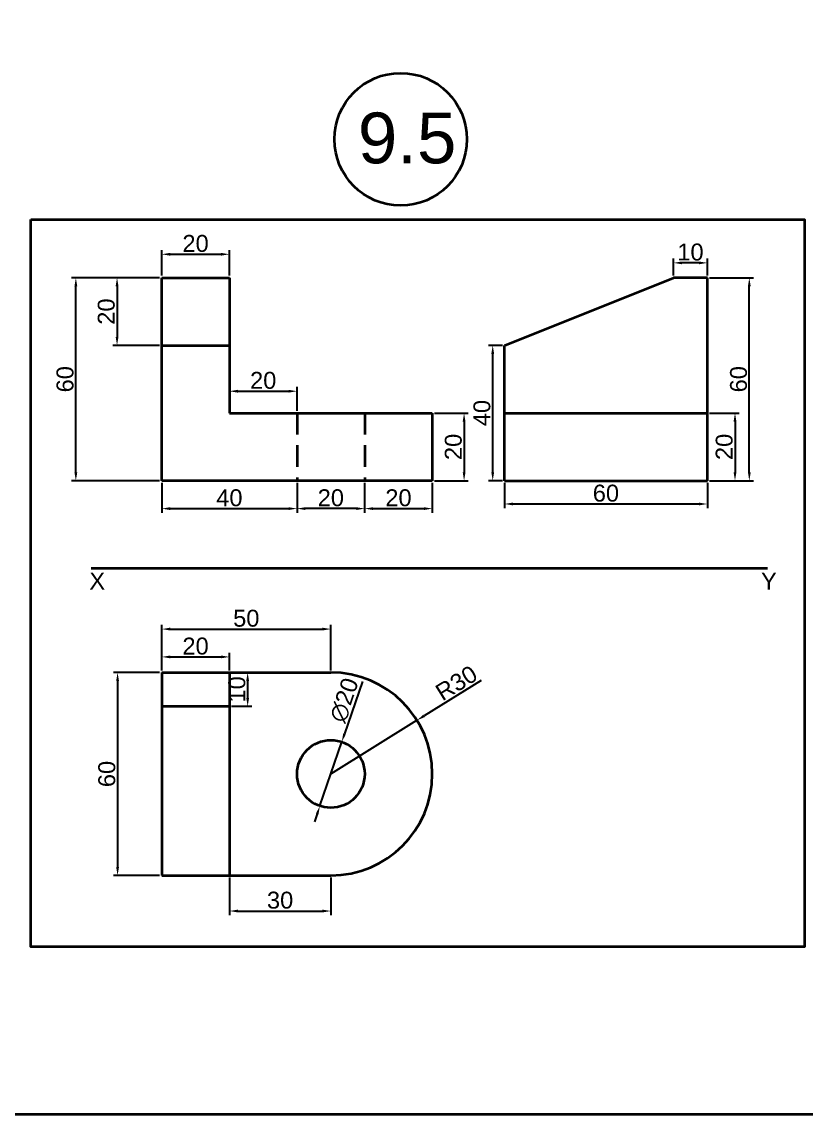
# Model space of a CAD drawing. Header units: millimetres. Extents: x 0 to 1197, y 0 to 650.
# Drawn here: x 334.4 to 566.3, y 0 to 322.8 of the extents above; entities that cross this region are included whole.
import ezdxf

# ---------------------------------------------------------------- set-up
doc = ezdxf.new("R2010")
doc.units = ezdxf.units.MM
doc.linetypes.add('HIDDEN', pattern=[9.525, 6.35, -3.175])
doc.styles.get("Standard").update_dxf_attribs({"font": 'arial.ttf'})
doc.dimstyles.new('ISO-25', dxfattribs={"dimtxt": 5, "dimasz": 2.5, "dimexe": 1.25, "dimexo": 0.625, "dimtad": 1, "dimtxsty": 'Standard', "dimcen": 2.5, "dimclrd": 3, "dimclre": 3, "dimclrt": 3, "dimadec": 0, "dimazin": 0, "dimtfac": 1, "dimtmove": 0, "dimatfit": 3, "dimfxl": 1, "dimlwd": 30, "dimlwe": 30, "dimarcsym": 0})

# ---------------------------------------------------------------- blocks, each defined once
blk = doc.blocks.new('*D92')
at = {"color": 3, "lineweight": 30, "transparency": 16777216}
for p, q in [((375.15, 247.21), (349.12, 247.21)), ((350.37, 189.71), (350.37, 244.71)), ((375.15, 187.21), (349.12, 187.21))]:
    blk.add_line(p, q, dxfattribs=at)
at = {"color": 3, "transparency": 16777216}
for points in [[(349.96, 244.71), (350.79, 244.71), (350.37, 247.21)], [(349.96, 189.71), (350.79, 189.71), (350.37, 187.21)]]:
    blk.add_solid(points, dxfattribs=at)
at = {"layer": 'Defpoints', "color": 0, "transparency": 16777216}
for p in [(350.37, 247.21), (375.77, 247.21), (375.77, 187.21)]:
    blk.add_point(p, dxfattribs=at)
at = {"color": 3, "lineweight": 40, "transparency": 16777216, "insert": (347.19, 217.21), "char_height": 5, "attachment_point": 5, "rotation": 90}
blk.add_mtext('60', dxfattribs=at)
blk = doc.blocks.new('*D93')
at = {"color": 3, "lineweight": 30, "transparency": 16777216}
for p, q in [((375.15, 247.21), (361.31, 247.21)), ((362.56, 244.71), (362.56, 229.71)), ((375.15, 227.21), (361.31, 227.21))]:
    blk.add_line(p, q, dxfattribs=at)
at = {"color": 3, "transparency": 16777216}
for points in [[(362.14, 244.71), (362.97, 244.71), (362.56, 247.21)], [(362.14, 229.71), (362.97, 229.71), (362.56, 227.21)]]:
    blk.add_solid(points, dxfattribs=at)
at = {"layer": 'Defpoints', "color": 0, "transparency": 16777216}
for p in [(375.77, 247.21), (362.56, 227.21), (375.77, 227.21)]:
    blk.add_point(p, dxfattribs=at)
at = {"color": 3, "lineweight": 40, "transparency": 16777216, "insert": (359.38, 237.21), "char_height": 5, "attachment_point": 5, "rotation": 90}
blk.add_mtext('20', dxfattribs=at)
blk = doc.blocks.new('*D94')
at = {"color": 3, "lineweight": 30, "transparency": 16777216}
for p, q in [((375.77, 247.84), (375.77, 255.4)), ((395.77, 247.84), (395.77, 255.4)), ((378.27, 254.15), (393.27, 254.15))]:
    blk.add_line(p, q, dxfattribs=at)
at = {"color": 3, "transparency": 16777216}
for points in [[(378.27, 254.57), (378.27, 253.73), (375.77, 254.15)], [(393.27, 254.57), (393.27, 253.73), (395.77, 254.15)]]:
    blk.add_solid(points, dxfattribs=at)
at = {"layer": 'Defpoints', "color": 0, "transparency": 16777216}
for p in [(395.77, 254.15), (375.77, 247.21), (395.77, 247.21)]:
    blk.add_point(p, dxfattribs=at)
at = {"color": 3, "lineweight": 40, "transparency": 16777216, "insert": (385.77, 257.33), "char_height": 5, "attachment_point": 5}
blk.add_mtext('20', dxfattribs=at)
blk = doc.blocks.new('*D95')
at = {"color": 3, "lineweight": 30, "transparency": 16777216}
for p, q in [((456.4, 207.21), (466.42, 207.21)), ((465.17, 204.71), (465.17, 189.71)), ((456.4, 187.21), (466.42, 187.21))]:
    blk.add_line(p, q, dxfattribs=at)
at = {"color": 3, "transparency": 16777216}
for points in [[(464.76, 204.71), (465.59, 204.71), (465.17, 207.21)], [(464.76, 189.71), (465.59, 189.71), (465.17, 187.21)]]:
    blk.add_solid(points, dxfattribs=at)
at = {"layer": 'Defpoints', "color": 0, "transparency": 16777216}
for p in [(455.77, 207.21), (455.77, 187.21), (465.17, 187.21)]:
    blk.add_point(p, dxfattribs=at)
at = {"color": 3, "lineweight": 40, "transparency": 16777216, "insert": (462, 197.21), "char_height": 5, "attachment_point": 5, "rotation": 90}
blk.add_mtext('20', dxfattribs=at)
blk = doc.blocks.new('*D96')
at = {"color": 3, "lineweight": 30, "transparency": 16777216}
for p, q in [((435.77, 186.59), (435.77, 177.72)), ((455.77, 186.59), (455.77, 177.72)), ((438.27, 178.97), (453.27, 178.97))]:
    blk.add_line(p, q, dxfattribs=at)
at = {"color": 3, "transparency": 16777216}
for points in [[(438.27, 179.39), (438.27, 178.56), (435.77, 178.97)], [(453.27, 179.39), (453.27, 178.56), (455.77, 178.97)]]:
    blk.add_solid(points, dxfattribs=at)
at = {"layer": 'Defpoints', "color": 0, "transparency": 16777216}
for p in [(435.77, 187.21), (455.77, 187.21), (455.77, 178.97)]:
    blk.add_point(p, dxfattribs=at)
at = {"color": 3, "lineweight": 40, "transparency": 16777216, "insert": (445.77, 182.15), "char_height": 5, "attachment_point": 5}
blk.add_mtext('20', dxfattribs=at)
blk = doc.blocks.new('*D97')
at = {"color": 3, "lineweight": 30, "transparency": 16777216}
for p, q in [((415.77, 186.59), (415.77, 177.72)), ((435.77, 186.59), (435.77, 177.72)), ((433.27, 178.97), (418.27, 178.97))]:
    blk.add_line(p, q, dxfattribs=at)
at = {"color": 3, "transparency": 16777216}
for points in [[(418.27, 179.39), (418.27, 178.56), (415.77, 178.97)], [(433.27, 179.39), (433.27, 178.56), (435.77, 178.97)]]:
    blk.add_solid(points, dxfattribs=at)
at = {"layer": 'Defpoints', "color": 0, "transparency": 16777216}
for p in [(415.77, 187.21), (435.77, 187.21), (415.77, 178.97)]:
    blk.add_point(p, dxfattribs=at)
at = {"color": 3, "lineweight": 40, "transparency": 16777216, "insert": (425.77, 182.15), "char_height": 5, "attachment_point": 5}
blk.add_mtext('20', dxfattribs=at)
blk = doc.blocks.new('*D98')
at = {"color": 3, "lineweight": 30, "transparency": 16777216}
for p, q in [((375.77, 186.59), (375.77, 177.72)), ((415.77, 186.59), (415.77, 177.72)), ((378.27, 178.97), (413.27, 178.97))]:
    blk.add_line(p, q, dxfattribs=at)
at = {"color": 3, "transparency": 16777216}
for points in [[(378.27, 179.39), (378.27, 178.56), (375.77, 178.97)], [(413.27, 179.39), (413.27, 178.56), (415.77, 178.97)]]:
    blk.add_solid(points, dxfattribs=at)
at = {"layer": 'Defpoints', "color": 0, "transparency": 16777216}
for p in [(375.77, 187.21), (415.77, 187.21), (415.77, 178.97)]:
    blk.add_point(p, dxfattribs=at)
at = {"color": 3, "lineweight": 40, "transparency": 16777216, "insert": (395.77, 182.15), "char_height": 5, "attachment_point": 5}
blk.add_mtext('40', dxfattribs=at)
blk = doc.blocks.new('*D99')
at = {"color": 3, "lineweight": 30, "transparency": 16777216}
for p, q in [((395.77, 207.84), (395.77, 214.92)), ((398.27, 213.67), (413.27, 213.67)), ((415.77, 207.84), (415.77, 214.92))]:
    blk.add_line(p, q, dxfattribs=at)
at = {"color": 3, "transparency": 16777216}
for points in [[(398.27, 214.09), (398.27, 213.25), (395.77, 213.67)], [(413.27, 214.09), (413.27, 213.25), (415.77, 213.67)]]:
    blk.add_solid(points, dxfattribs=at)
at = {"layer": 'Defpoints', "color": 0, "transparency": 16777216}
for p in [(415.77, 213.67), (395.77, 207.21), (415.77, 207.21)]:
    blk.add_point(p, dxfattribs=at)
at = {"color": 3, "lineweight": 40, "transparency": 16777216, "insert": (405.77, 216.85), "char_height": 5, "attachment_point": 5}
blk.add_mtext('20', dxfattribs=at)
blk = doc.blocks.new('*D100')
at = {"color": 3, "lineweight": 30, "transparency": 16777216}
for p, q in [((375.15, 130.54), (361.46, 130.54)), ((362.71, 128.04), (362.71, 73.04)), ((375.15, 70.54), (361.46, 70.54))]:
    blk.add_line(p, q, dxfattribs=at)
at = {"color": 3, "transparency": 16777216}
for points in [[(362.3, 128.04), (363.13, 128.04), (362.71, 130.54)], [(362.3, 73.04), (363.13, 73.04), (362.71, 70.54)]]:
    blk.add_solid(points, dxfattribs=at)
at = {"layer": 'Defpoints', "color": 0, "transparency": 16777216}
for p in [(375.77, 130.54), (362.71, 70.54), (375.77, 70.54)]:
    blk.add_point(p, dxfattribs=at)
at = {"color": 3, "lineweight": 40, "transparency": 16777216, "insert": (359.54, 100.54), "char_height": 5, "attachment_point": 5, "rotation": 90}
blk.add_mtext('60', dxfattribs=at)
blk = doc.blocks.new('*D101')
at = {"color": 3, "lineweight": 30, "transparency": 16777216}
for p, q in [((375.77, 131.17), (375.77, 144.62)), ((378.27, 143.37), (423.27, 143.37)), ((425.77, 131.17), (425.77, 144.62))]:
    blk.add_line(p, q, dxfattribs=at)
at = {"color": 3, "transparency": 16777216}
for points in [[(378.27, 143.79), (378.27, 142.96), (375.77, 143.37)], [(423.27, 143.79), (423.27, 142.96), (425.77, 143.37)]]:
    blk.add_solid(points, dxfattribs=at)
at = {"layer": 'Defpoints', "color": 0, "transparency": 16777216}
for p in [(425.77, 143.37), (375.77, 130.54), (425.77, 130.54)]:
    blk.add_point(p, dxfattribs=at)
at = {"color": 3, "lineweight": 40, "transparency": 16777216, "insert": (400.77, 146.55), "char_height": 5, "attachment_point": 5}
blk.add_mtext('50', dxfattribs=at)
blk = doc.blocks.new('*D102')
at = {"color": 3, "lineweight": 30, "transparency": 16777216}
for p, q in [((375.77, 131.17), (375.77, 136.39)), ((395.77, 131.17), (395.77, 136.39)), ((378.27, 135.14), (393.27, 135.14))]:
    blk.add_line(p, q, dxfattribs=at)
at = {"color": 3, "transparency": 16777216}
for points in [[(378.27, 135.56), (378.27, 134.73), (375.77, 135.14)], [(393.27, 135.56), (393.27, 134.73), (395.77, 135.14)]]:
    blk.add_solid(points, dxfattribs=at)
at = {"layer": 'Defpoints', "color": 0, "transparency": 16777216}
for p in [(395.77, 135.14), (375.77, 130.54), (395.77, 130.54)]:
    blk.add_point(p, dxfattribs=at)
at = {"color": 3, "lineweight": 40, "transparency": 16777216, "insert": (385.77, 138.32), "char_height": 5, "attachment_point": 5}
blk.add_mtext('20', dxfattribs=at)
blk = doc.blocks.new('*D103')
at = {"color": 3, "lineweight": 30, "transparency": 16777216}
for p, q in [((396.4, 130.54), (402.42, 130.54)), ((401.17, 128.04), (401.17, 123.04)), ((396.4, 120.54), (402.42, 120.54))]:
    blk.add_line(p, q, dxfattribs=at)
at = {"color": 3, "transparency": 16777216}
for points in [[(400.76, 128.04), (401.59, 128.04), (401.17, 130.54)], [(400.76, 123.04), (401.59, 123.04), (401.17, 120.54)]]:
    blk.add_solid(points, dxfattribs=at)
at = {"layer": 'Defpoints', "color": 0, "transparency": 16777216}
for p in [(395.77, 130.54), (395.77, 120.54), (401.17, 120.54)]:
    blk.add_point(p, dxfattribs=at)
at = {"color": 3, "lineweight": 40, "transparency": 16777216, "insert": (398, 125.54), "char_height": 5, "attachment_point": 5, "rotation": 90}
blk.add_mtext('10', dxfattribs=at)
blk = doc.blocks.new('*D104')
at = {"color": 3, "lineweight": 30, "transparency": 16777216}
for p, q in [((435.1, 127.83), (429.82, 112.37)), ((422.54, 91.08), (429.01, 110.01)), ((421.73, 88.72), (420.92, 86.35))]:
    blk.add_line(p, q, dxfattribs=at)
at = {"color": 3, "transparency": 16777216}
for points in [[(429.42, 112.51), (430.21, 112.24), (429.01, 110.01)], [(421.34, 88.85), (422.12, 88.58), (422.54, 91.08)]]:
    blk.add_solid(points, dxfattribs=at)
at = {"layer": 'Defpoints', "color": 0, "transparency": 16777216}
for p in [(429.01, 110.01), (422.54, 91.08)]:
    blk.add_point(p, dxfattribs=at)
at = {"color": 3, "lineweight": 40, "transparency": 16777216, "insert": (429.73, 122.36), "char_height": 5, "attachment_point": 5, "rotation": 71.1242}
blk.add_mtext('∅20', dxfattribs=at)
blk = doc.blocks.new('*D105')
at = {"color": 3, "lineweight": 30, "transparency": 16777216}
for p, q in [((470.18, 128.2), (453.36, 117.73)), ((425.77, 100.54), (451.24, 116.4))]:
    blk.add_line(p, q, dxfattribs=at)
at = {"color": 3, "transparency": 16777216}
blk.add_solid([(453.14, 118.08), (453.58, 117.37), (451.24, 116.4)], dxfattribs=at)
at = {"layer": 'Defpoints', "color": 0, "transparency": 16777216}
for p in [(451.24, 116.4), (425.77, 100.54)]:
    blk.add_point(p, dxfattribs=at)
at = {"color": 3, "lineweight": 40, "transparency": 16777216, "insert": (462.9, 127.42), "char_height": 5, "attachment_point": 5, "rotation": 31.9173}
blk.add_mtext('R30', dxfattribs=at)
blk = doc.blocks.new('*D106')
at = {"color": 3, "lineweight": 30, "transparency": 16777216}
for p, q in [((395.77, 69.92), (395.77, 58.79)), ((425.77, 69.92), (425.77, 58.79)), ((398.27, 60.04), (423.27, 60.04))]:
    blk.add_line(p, q, dxfattribs=at)
at = {"color": 3, "transparency": 16777216}
for points in [[(398.27, 60.45), (398.27, 59.62), (395.77, 60.04)], [(423.27, 60.45), (423.27, 59.62), (425.77, 60.04)]]:
    blk.add_solid(points, dxfattribs=at)
at = {"layer": 'Defpoints', "color": 0, "transparency": 16777216}
for p in [(395.77, 70.54), (425.77, 70.54), (425.77, 60.04)]:
    blk.add_point(p, dxfattribs=at)
at = {"color": 3, "lineweight": 40, "transparency": 16777216, "insert": (410.77, 63.22), "char_height": 5, "attachment_point": 5}
blk.add_mtext('30', dxfattribs=at)
blk = doc.blocks.new('*D107')
at = {"color": 3, "lineweight": 30, "transparency": 16777216}
for p, q in [((476.49, 227.21), (472.39, 227.21)), ((473.64, 189.71), (473.64, 224.71)), ((476.49, 187.21), (472.39, 187.21))]:
    blk.add_line(p, q, dxfattribs=at)
at = {"color": 3, "transparency": 16777216}
for points in [[(473.22, 224.71), (474.06, 224.71), (473.64, 227.21)], [(473.22, 189.71), (474.06, 189.71), (473.64, 187.21)]]:
    blk.add_solid(points, dxfattribs=at)
at = {"layer": 'Defpoints', "color": 0, "transparency": 16777216}
for p in [(473.64, 227.21), (477.11, 227.21), (477.11, 187.21)]:
    blk.add_point(p, dxfattribs=at)
at = {"color": 3, "lineweight": 40, "transparency": 16777216, "insert": (470.46, 207.21), "char_height": 5, "attachment_point": 5, "rotation": 90}
blk.add_mtext('40', dxfattribs=at)
blk = doc.blocks.new('*D108')
at = {"color": 3, "lineweight": 30, "transparency": 16777216}
for p, q in [((537.74, 247.21), (550.76, 247.21)), ((549.51, 189.71), (549.51, 244.71)), ((537.74, 187.21), (550.76, 187.21))]:
    blk.add_line(p, q, dxfattribs=at)
at = {"color": 3, "transparency": 16777216}
for points in [[(549.1, 244.71), (549.93, 244.71), (549.51, 247.21)], [(549.1, 189.71), (549.93, 189.71), (549.51, 187.21)]]:
    blk.add_solid(points, dxfattribs=at)
at = {"layer": 'Defpoints', "color": 0, "transparency": 16777216}
for p in [(537.11, 247.21), (549.51, 247.21), (537.11, 187.21)]:
    blk.add_point(p, dxfattribs=at)
at = {"color": 3, "lineweight": 40, "transparency": 16777216, "insert": (546.34, 217.21), "char_height": 5, "attachment_point": 5, "rotation": 90}
blk.add_mtext('60', dxfattribs=at)
blk = doc.blocks.new('*D109')
at = {"color": 3, "lineweight": 30, "transparency": 16777216}
for p, q in [((537.74, 207.21), (546.53, 207.21)), ((545.28, 204.71), (545.28, 189.71)), ((537.74, 187.21), (546.53, 187.21))]:
    blk.add_line(p, q, dxfattribs=at)
at = {"color": 3, "transparency": 16777216}
for points in [[(544.86, 204.71), (545.7, 204.71), (545.28, 207.21)], [(544.86, 189.71), (545.7, 189.71), (545.28, 187.21)]]:
    blk.add_solid(points, dxfattribs=at)
at = {"layer": 'Defpoints', "color": 0, "transparency": 16777216}
for p in [(537.11, 207.21), (537.11, 187.21), (545.28, 187.21)]:
    blk.add_point(p, dxfattribs=at)
at = {"color": 3, "lineweight": 40, "transparency": 16777216, "insert": (542.1, 197.21), "char_height": 5, "attachment_point": 5, "rotation": 90}
blk.add_mtext('20', dxfattribs=at)
blk = doc.blocks.new('*D110')
at = {"color": 3, "lineweight": 30, "transparency": 16777216}
for p, q in [((477.11, 186.59), (477.11, 179.09)), ((537.11, 186.59), (537.11, 179.09)), ((479.61, 180.34), (534.61, 180.34))]:
    blk.add_line(p, q, dxfattribs=at)
at = {"color": 3, "transparency": 16777216}
for points in [[(479.61, 180.76), (479.61, 179.93), (477.11, 180.34)], [(534.61, 180.76), (534.61, 179.93), (537.11, 180.34)]]:
    blk.add_solid(points, dxfattribs=at)
at = {"layer": 'Defpoints', "color": 0, "transparency": 16777216}
for p in [(477.11, 187.21), (537.11, 187.21), (537.11, 180.34)]:
    blk.add_point(p, dxfattribs=at)
at = {"color": 3, "lineweight": 40, "transparency": 16777216, "insert": (507.11, 183.52), "char_height": 5, "attachment_point": 5}
blk.add_mtext('60', dxfattribs=at)
blk = doc.blocks.new('*D111')
at = {"color": 3, "lineweight": 30, "transparency": 16777216}
for p, q in [((527.11, 247.84), (527.11, 252.86)), ((537.11, 247.84), (537.11, 252.86)), ((534.61, 251.61), (529.61, 251.61))]:
    blk.add_line(p, q, dxfattribs=at)
at = {"color": 3, "transparency": 16777216}
for points in [[(529.61, 252.02), (529.61, 251.19), (527.11, 251.61)], [(534.61, 252.02), (534.61, 251.19), (537.11, 251.61)]]:
    blk.add_solid(points, dxfattribs=at)
at = {"layer": 'Defpoints', "color": 0, "transparency": 16777216}
for p in [(527.11, 251.61), (527.11, 247.21), (537.11, 247.21)]:
    blk.add_point(p, dxfattribs=at)
at = {"color": 3, "lineweight": 40, "transparency": 16777216, "insert": (532.11, 254.78), "char_height": 5, "attachment_point": 5}
blk.add_mtext('10', dxfattribs=at)

msp = doc.modelspace()

# ---------------------------------------------------------------- linework, layer by layer
at = {"color": 6, "lineweight": 40}
for p, q in [((375.774, 187.211), (375.774, 247.211)), ((375.774, 247.211), (395.774, 247.211)), ((395.774, 247.211), (395.774, 207.211)), ((375.774, 227.211), (395.774, 227.211)), ((395.774, 207.211), (455.774, 207.211)), ((455.774, 207.211), (455.774, 187.211)), ((455.774, 187.211), (375.774, 187.211))]:
    msp.add_line(p, q, dxfattribs=at)
at = {"color": 2, "lineweight": 40}
for p, q in [((477.11, 227.211), (527.11, 247.211)), ((537.11, 247.211), (527.11, 247.211)), ((537.11, 187.211), (537.11, 247.211)), ((477.11, 187.211), (477.11, 227.211)), ((477.11, 207.211), (537.11, 207.211)), ((477.11, 187.211), (537.11, 187.211))]:
    msp.add_line(p, q, dxfattribs=at)
at = {"color": 32, "linetype": 'HIDDEN', "lineweight": 40, "true_color": 0xcd6928}
for p, q in [((415.774, 207.211), (415.774, 187.211)), ((435.774, 207.211), (435.774, 187.211))]:
    msp.add_line(p, q, dxfattribs=at)
at = {"color": 1, "lineweight": 40}
msp.add_line((354.876, 161.422), (554.876, 161.422), dxfattribs=at)
at = {"color": 4, "lineweight": 40}
for p, q in [((375.774, 130.544), (425.774, 130.544)), ((375.774, 130.544), (375.774, 70.544)), ((395.774, 130.544), (395.774, 70.544)), ((375.774, 120.544), (395.774, 120.544)), ((375.774, 70.544), (425.774, 70.544))]:
    msp.add_line(p, q, dxfattribs=at)
at = {"lineweight": 40}
for points in [[(0, 0), (1197.33, 0), (1197.33, 650.352), (0, 650.352)], [(337.067, 264.4), (565.825, 264.4), (565.825, 49.457), (337.067, 49.457)]]:
    msp.add_lwpolyline(points, close=True, dxfattribs=at)
msp.add_circle((446.411, 288.136), 19.586, dxfattribs=at)
at = {"color": 4, "lineweight": 40}
msp.add_circle((425.774, 100.544), 10, dxfattribs=at)
msp.add_arc((425.774, 100.544), 30, 270, 90, dxfattribs=at)

# ---------------------------------------------------------------- texts
at = {"lineweight": 40}
for s, height, p in [('9.5', 15, (433.764, 281.033)), ('X', 5, (354.363, 155.061)), ('Y', 5, (552.979, 155.061))]:
    msp.add_text(s, height=height, dxfattribs=at).set_placement(p)

# ---------------------------------------------------------------- dimensions: what is measured, and where the dimension line sits
for base, p1, p2, picture, middle in [((395.774, 254.149), (375.774, 247.211), (395.774, 247.211), '*D94', (385.774, 257.327)), ((527.11, 251.606), (537.11, 247.211), (527.11, 247.211), '*D111', (532.11, 254.784)), ((415.774, 213.67), (395.774, 207.211), (415.774, 207.211), '*D99', (405.774, 216.848)), ((415.774, 178.974), (375.774, 187.211), (415.774, 187.211), '*D98', (395.774, 182.152)), ((415.774, 178.974), (435.774, 187.211), (415.774, 187.211), '*D97', (425.774, 182.152)), ((455.774, 178.974), (435.774, 187.211), (455.774, 187.211), '*D96', (445.774, 182.152)), ((537.11, 180.345), (477.11, 187.211), (537.11, 187.211), '*D110', (507.11, 183.523)), ((425.774, 143.375), (375.774, 130.544), (425.774, 130.544), '*D101', (400.774, 146.553)), ((395.774, 135.143), (375.774, 130.544), (395.774, 130.544), '*D102', (385.774, 138.32)), ((425.774, 60.035), (395.774, 70.544), (425.774, 70.544), '*D106', (410.774, 63.215))]:
    dim = msp.add_linear_dim(base=base, p1=p1, p2=p2, dimstyle='ISO-25', dxfattribs=at)
    dim.commit()
    dim.dimension.update_dxf_attribs({"geometry": picture, "text_midpoint": middle})
for base, p1, p2, picture, middle in [((350.372, 247.211), (375.774, 187.211), (375.774, 247.211), '*D92', (347.194, 217.211)), ((362.558, 227.211), (375.774, 247.211), (375.774, 227.211), '*D93', (359.38, 237.211)), ((549.514, 247.211), (537.11, 187.211), (537.11, 247.211), '*D108', (546.336, 217.211)), ((473.64, 227.211), (477.11, 187.211), (477.11, 227.211), '*D107', (470.462, 207.211)), ((465.173, 187.211), (455.774, 207.211), (455.774, 187.211), '*D95', (461.996, 197.211)), ((545.28, 187.211), (537.11, 207.211), (537.11, 187.211), '*D109', (542.102, 197.211)), ((362.714, 70.544), (375.774, 130.544), (375.774, 70.544), '*D100', (359.536, 100.544)), ((401.175, 120.544), (395.774, 130.544), (395.774, 120.544), '*D103', (397.997, 125.544))]:
    dim = msp.add_linear_dim(base=base, p1=p1, p2=p2, angle=90, dimstyle='ISO-25', dxfattribs=at)
    dim.commit()
    dim.dimension.update_dxf_attribs({"geometry": picture, "text_midpoint": middle})
dim = msp.add_radius_dim(center=(425.774, 100.544), mpoint=(451.239, 116.405), dimstyle='ISO-25', dxfattribs=at)
dim.commit()
dim.dimension.update_dxf_attribs({"geometry": '*D105', "text_midpoint": (464.584, 124.717), "dimtype": 164})
dim = msp.add_diameter_dim_2p(p1=(422.539, 91.082), p2=(429.009, 110.006), dimstyle='ISO-25', dxfattribs=at)
dim.commit()
dim.dimension.update_dxf_attribs({"geometry": '*D104', "text_midpoint": (432.865, 121.283), "dimtype": 163})

doc.saveas('drawing.dxf')
